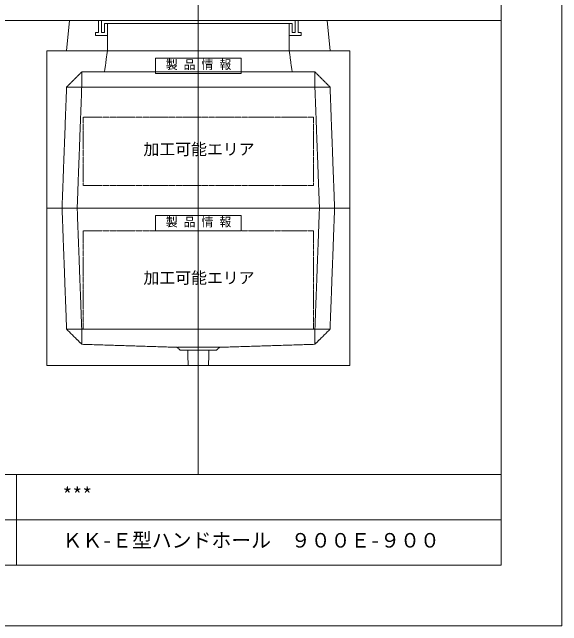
# Model space of a CAD drawing. Units: millimetres, scale not verified. Extents: x -2970 to 2970, y -2100 to 2100.
# Drawn here: x 1156 to 2970, y -2100 to -73 of the extents above; entities that cross this region are included whole.
import ezdxf
from ezdxf.enums import TextEntityAlignment as Align

# ---------------------------------------------------------------- set-up
doc = ezdxf.new("R2010")
doc.units = ezdxf.units.MM
doc.header["$LTSCALE"] = 20
doc.linetypes.add('LONG_DASHED1', pattern=[7, 6, -1])
doc.linetypes.add('LONG_DOUBLE_CHAIN', pattern=[21.8, 18, -1, 0.6, -0.6, 0.6, -1])
for name, color, linetype, lineweight in [('0-0_D-TTL', 7, 'Continuous', 9), ('0-1_Defpoints', 7, 'Continuous', 9), ('0-2_D-TTL-FRAM1', 134, 'Continuous', 9), ('0-3_D-TTL-TXT', 7, 'Continuous', 9), ('0-5_0', 134, 'Continuous', 9), ('0-7_D-STR', 7, 'LONG_DASHED1', 9), ('0-8_D-STR-STR1', 7, 'LONG_DASHED1', 9), ('0-9_D-STR-STR4', 134, 'LONG_DASHED1', 9), ('0-A_D-STR-STR5', 1, 'LONG_DOUBLE_CHAIN', 9)]:
    doc.layers.add(name, color=color, linetype=linetype, lineweight=lineweight)
doc.styles.add('ＭＳ ゴシック', font='')
doc.styles.get('ＭＳ ゴシック').set_extended_font_data('MS Gothic')

# ---------------------------------------------------------------- blocks, each defined once
blk = doc.blocks.new('A$C4DE05FD1')
at = {"layer": '0-0_D-TTL', "color": 134}
for p in [(114800, 76000), (4000, 4000)]:
    blk.add_line(p, (114800, 4000), dxfattribs=at)
at = {"layer": '0-1_Defpoints', "color": 134}
for p in [(118800, 84000), (0, 0)]:
    blk.add_line(p, (118800, 0), dxfattribs=at)
at = {"layer": '0-2_D-TTL-FRAM1'}
for p, q in [((38800, 10000), (114800, 10000)), ((82800, 10000), (82800, 4000)), ((64800, 7000), (114800, 7000))]:
    blk.add_line(p, q, dxfattribs=at)
blk = doc.blocks.new('A$C019679C0')
at = {"layer": '0-7_D-STR', "linetype": 'Continuous'}
for p, q in [((-8700, 0), (-8500, 2000)), ((8500, 2000), (-8500, 2000)), ((8700, 0), (8500, 2000)), ((-8700, 0), (8700, 0))]:
    blk.add_line(p, q, dxfattribs=at)
at = {"layer": '0-7_D-STR'}
for p, q in [((-6000, 0), (-6000, 1800)), ((6000, 1800), (6000, 0))]:
    blk.add_line(p, q, dxfattribs=at)
at = {"layer": '0-9_D-STR-STR4'}
for points in [[(-6600, 2000), (-6600, 1200), (-6800, 1200), (-6800, 1000), (-6000, 1000)], [(-6000, 1800), (-6200, 1800), (-6200, 1200), (-6400, 1200), (-6400, 2000)], [(-6000, 1800), (6000, 1800), (6200, 1800)], [(6600, 2000), (6600, 1200), (6800, 1200), (6800, 1000), (6000, 1000)], [(6200, 1800), (6200, 1200), (6400, 1200), (6400, 2000)]]:
    blk.add_lwpolyline(points, dxfattribs=at)
blk = doc.blocks.new('A$C3FC15DFF')
at = {"layer": '0-8_D-STR-STR1', "linetype": 'Continuous'}
blk.add_lwpolyline([(-2820, 0), (2820, 0), (2820, -1000), (-2820, -1000)], close=True, dxfattribs=at)
at = {"layer": '0-8_D-STR-STR1', "style": 'ＭＳ ゴシック'}
blk.add_text('製 品 情 報', height=577.3, dxfattribs=at).set_placement((-2149.6, -882.5), align=Align.BOTTOM_LEFT)
blk = doc.blocks.new('A$C628F7A96')
at = {"layer": '0-7_D-STR', "linetype": 'Continuous'}
for p, q in [((-10000, 0), (-10000, 10400)), ((-10000, 10400), (10000, 10400)), ((10000, 10400), (10000, 0)), ((-10000, 0), (10000, 0))]:
    blk.add_line(p, q, dxfattribs=at)
at = {"layer": '0-7_D-STR'}
for p, q in [((-6000, 10400), (-6200, 9000)), ((6000, 10400), (6200, 9000)), ((-8700, 8000), (-7700, 9000)), ((7700, 9000), (-7700, 9000)), ((-7700, 8000), (-7700, 9000)), ((8700, 8000), (7700, 9000)), ((7700, 8000), (7700, 9000)), ((-8700, 8000), (-9000, 0)), ((8700, 8000), (-8700, 8000)), ((-7700, 8000), (-8000, 0)), ((7700, 8000), (8000, 0)), ((8700, 8000), (9000, 0))]:
    blk.add_line(p, q, dxfattribs=at)
at = {"layer": '0-A_D-STR-STR5'}
for p, q in [((-7600, 6000), (-7600, 1500)), ((7600, 6000), (-7600, 6000))]:
    blk.add_line(p, q, dxfattribs=at)
blk.add_lwpolyline([(7600, 6000), (7600, 1500), (-7600, 1500)], dxfattribs=at)
at = {"layer": '0-8_D-STR-STR1'}
blk.add_blockref('A$C3FC15DFF', (0, 9900), dxfattribs=at)
blk = doc.blocks.new('A$C668400B2')
at = {"layer": '0-7_D-STR', "linetype": 'Continuous'}
for p, q in [((-10000, 0), (10000, 0)), ((-10000, -10400), (-10000, 0)), ((10000, -10400), (10000, 0)), ((-10000, -10400), (10000, -10400))]:
    blk.add_line(p, q, dxfattribs=at)
at = {"layer": '0-7_D-STR'}
for p, q in [((-9000, 0), (-8700, -8000)), ((-8000, 0), (-7700, -8000)), ((8000, 0), (7700, -8000)), ((9000, 0), (8700, -8000)), ((-7700, -9000), (-8700, -8000)), ((8700, -8000), (-8700, -8000)), ((-7700, -9000), (-7700, -8000)), ((7700, -9000), (8700, -8000)), ((7700, -9000), (7700, -8000)), ((-7700, -9000), (-1400, -9200)), ((-1200, -9380), (-1400, -9200)), ((1400, -9200), (-1400, -9200)), ((1200, -9380), (1400, -9200)), ((7700, -9000), (1400, -9200)), ((1200, -9380), (-1200, -9380)), ((-672, -10400), (-705, -9380)), ((672, -10400), (705, -9380))]:
    blk.add_line(p, q, dxfattribs=at)
at = {"layer": '0-A_D-STR-STR5'}
for p, q in [((7600, -1500), (7600, -8000)), ((7600, -8000), (-7600, -8000))]:
    blk.add_line(p, q, dxfattribs=at)
blk.add_lwpolyline([(7600, -1500), (-7600, -1500), (-7600, -8000)], dxfattribs=at)
at = {"layer": '0-8_D-STR-STR1'}
blk.add_blockref('A$C3FC15DFF', (0, -500), dxfattribs=at)

msp = doc.modelspace()

# ---------------------------------------------------------------- linework, layer by layer
at = {"layer": '0-5_0'}
for p, q in [((1770, -1600), (1770, 1700)), ((-1030, -100), (2769.99, -100))]:
    msp.add_line(p, q, dxfattribs=at)

# ---------------------------------------------------------------- block references
at = {"layer": '0-0_D-TTL', "xscale": 0.05, "yscale": 0.05}
msp.add_blockref('A$C4DE05FD1', (-2970, -2100), dxfattribs=at)
at = {"layer": '0-7_D-STR', "xscale": 0.05, "yscale": 0.05}
for name, p in [('A$C019679C0', (1770, -200)), ('A$C628F7A96', (1770, -720)), ('A$C668400B2', (1770, -720))]:
    msp.add_blockref(name, p, dxfattribs=at)

# ---------------------------------------------------------------- texts
at = {"layer": '0-3_D-TTL-TXT', "style": 'ＭＳ ゴシック'}
for s, p in [('***', (1321.32, -1706.2)), ('ＫＫ-Ｅ型ハンドホール\u3000９００Ｅ-９００', (1321.32, -1856.2))]:
    msp.add_text(s, height=48.09, dxfattribs=at).set_placement(p, align=Align.BOTTOM_LEFT)
at = {"layer": '0-A_D-STR-STR5', "style": 'ＭＳ ゴシック'}
for p in [(1588.94, -556.14), (1588.94, -981.14)]:
    msp.add_text('加工可能エリア', height=38.42, dxfattribs=at).set_placement(p, align=Align.BOTTOM_LEFT)

doc.saveas('drawing.dxf')
